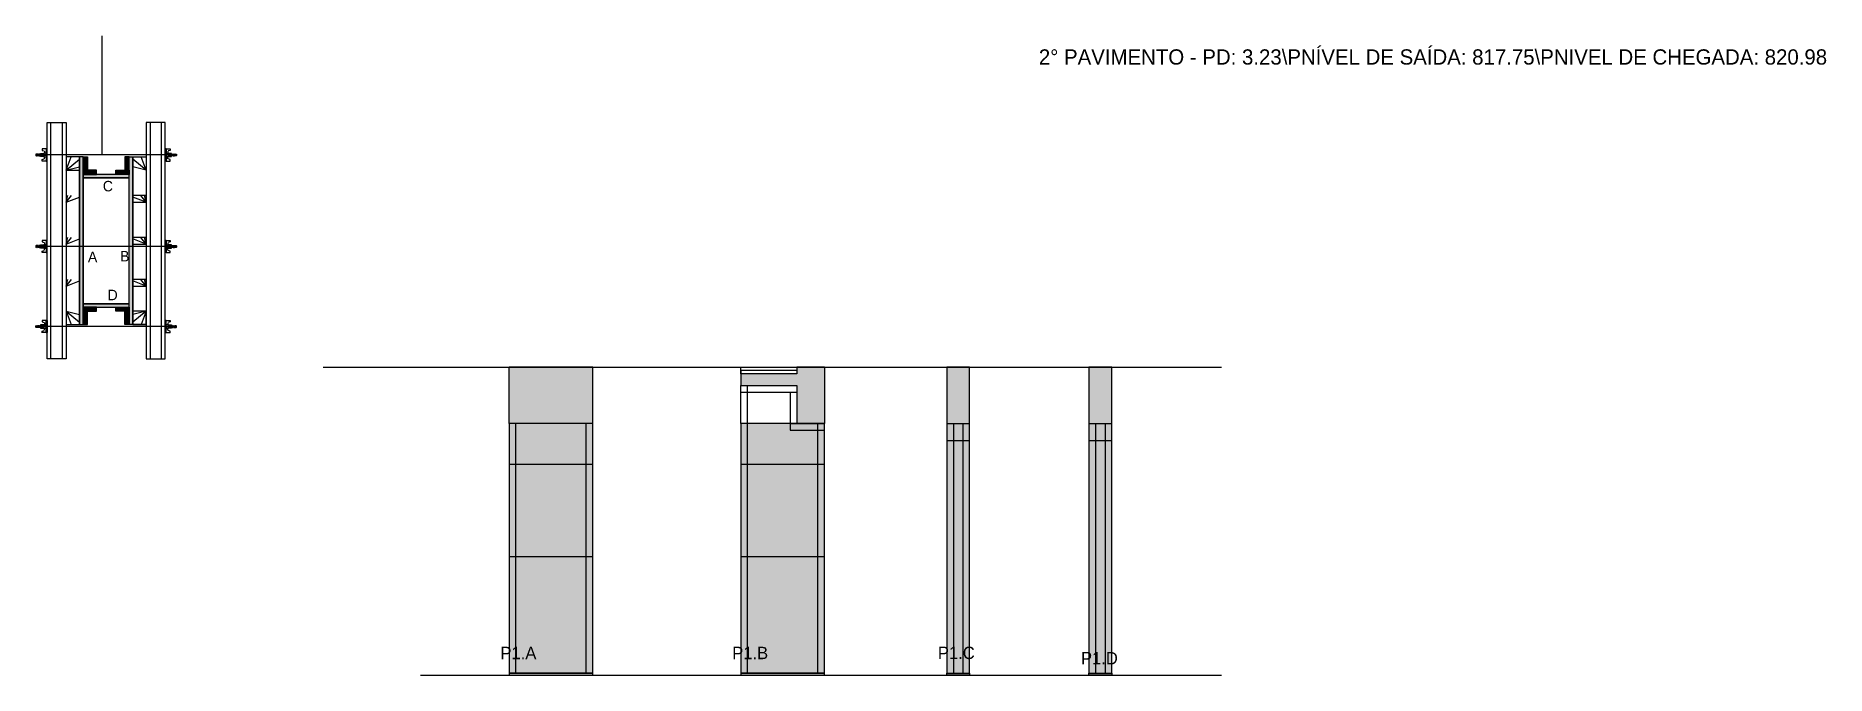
# Model space of a CAD drawing. Header units: metres. Extents: x 3572 to 5449, y 11981 to 12652.
import ezdxf

# ---------------------------------------------------------------- set-up
doc = ezdxf.new("R2010")
doc.units = ezdxf.units.M
for name, color, linetype in [('CHAPA', 7, 'Continuous'), ('COTA', 7, 'Continuous'), ('Hachura', 7, 'Continuous'), ('Madeira', 7, 'Continuous'), ('NOMENCLATURA', 7, 'Continuous'), ('Nível', 7, 'Continuous'), ('Painéis', 7, 'Continuous'), ('Perfil Metálico', 7, 'Continuous'), ('SARR_2.2x7', 7, 'Continuous'), ('SARRAFO', 7, 'Continuous'), ('Texto Seção', 7, 'Continuous'), ('TEXTO_GERAL', 7, 'Continuous')]:
    doc.layers.add(name, color=color, linetype=linetype)

msp = doc.modelspace()

# ---------------------------------------------------------------- hatches: boundary and pattern name
at = {"layer": 'COTA'}
h = msp.add_hatch(color=7, dxfattribs=at)
h.dxf.hatch_style = 1
h.paths.add_polyline_path([(4068, 12244.9), (4156, 12244.9), (4156, 12244.9), (4156, 12303.9), (4156, 12303.9), (4068, 12303.9), (4068, 12303.9), (4068, 12244.9)])
h = msp.add_hatch(color=7, dxfattribs=at)
h.dxf.hatch_style = 1
h.paths.add_polyline_path([(4370, 12296.9), (4311, 12296.9), (4311, 12296.9), (4311, 12284.9), (4311, 12284.9), (4370, 12284.9), (4370, 12284.9), (4370, 12244.9), (4370, 12244.9), (4399, 12244.9), (4399, 12244.9), (4399, 12303.9), (4399, 12303.9), (4370, 12303.9), (4370, 12303.9), (4370, 12296.9)])
h = msp.add_hatch(color=7, dxfattribs=at)
h.dxf.hatch_style = 1
h.paths.add_polyline_path([(4527.1, 12244.9), (4551.1, 12244.9), (4551.1, 12244.9), (4551.1, 12303.9), (4551.1, 12303.9), (4527.1, 12303.9), (4527.1, 12303.9), (4527.1, 12244.9)])
h = msp.add_hatch(color=7, dxfattribs=at)
h.dxf.hatch_style = 1
h.paths.add_polyline_path([(4676.1, 12244.9), (4700.1, 12244.9), (4700.1, 12244.9), (4700.1, 12303.9), (4700.1, 12303.9), (4676.1, 12303.9), (4676.1, 12303.9), (4676.1, 12244.9)])
at = {"layer": 'Hachura'}
h = msp.add_hatch(color=7, dxfattribs=at)
h.dxf.hatch_style = 1
h.paths.add_polyline_path([(3621.5, 12524.6), (3617.5, 12524.6), (3617.5, 12524.6), (3617.5, 12348.6), (3617.5, 12348.6), (3621.5, 12348.6), (3621.5, 12348.6), (3621.5, 12524.6)])
h = msp.add_hatch(color=7, dxfattribs=at)
h.dxf.hatch_style = 1
h.paths.add_polyline_path([(3621.5, 12510.6), (3625.9, 12510.6), (3625.9, 12510.6), (3625.9, 12524.6), (3625.9, 12524.6), (3621.5, 12524.6), (3621.5, 12524.6), (3621.5, 12510.6)])
h = msp.add_hatch(color=7, dxfattribs=at)
h.dxf.hatch_style = 1
h.paths.add_polyline_path([(3669.5, 12510.6), (3665.1, 12510.6), (3665.1, 12510.6), (3665.1, 12524.6), (3665.1, 12524.6), (3669.5, 12524.6), (3669.5, 12524.6), (3669.5, 12510.6)])
h = msp.add_hatch(color=7, dxfattribs=at)
h.dxf.hatch_style = 1
h.paths.add_polyline_path([(3669.5, 12524.6), (3673.5, 12524.6), (3673.5, 12524.6), (3673.5, 12348.6), (3673.5, 12348.6), (3669.5, 12348.6), (3669.5, 12348.6), (3669.5, 12524.6)])
h = msp.add_hatch(color=7, dxfattribs=at)
h.dxf.hatch_style = 1
h.paths.add_polyline_path([(3621.5, 12506.2), (3621.5, 12510.6), (3621.5, 12510.6), (3635.5, 12510.6), (3635.5, 12510.6), (3635.5, 12506.2), (3635.5, 12506.2), (3621.5, 12506.2)])
h = msp.add_hatch(color=7, dxfattribs=at)
h.dxf.hatch_style = 1
h.paths.add_polyline_path([(3669.5, 12502.6), (3669.5, 12506.2), (3669.5, 12506.2), (3621.5, 12506.2), (3621.5, 12506.2), (3621.5, 12502.6), (3621.5, 12502.6), (3669.5, 12502.6)])
h = msp.add_hatch(color=7, dxfattribs=at)
h.dxf.hatch_style = 1
h.paths.add_polyline_path([(3669.5, 12502.6), (3669.5, 12506.2), (3669.5, 12506.2), (3621.5, 12506.2), (3621.5, 12506.2), (3621.5, 12502.6), (3621.5, 12502.6), (3669.5, 12502.6)])
h = msp.add_hatch(color=7, dxfattribs=at)
h.dxf.hatch_style = 1
h.paths.add_polyline_path([(3669.5, 12506.2), (3669.5, 12510.6), (3669.5, 12510.6), (3655.5, 12510.6), (3655.5, 12510.6), (3655.5, 12506.2), (3655.5, 12506.2), (3669.5, 12506.2)])
h = msp.add_hatch(color=7, dxfattribs=at)
h.dxf.hatch_style = 1
h.paths.add_polyline_path([(3669.5, 12367), (3669.5, 12370.6), (3669.5, 12370.6), (3621.5, 12370.6), (3621.5, 12370.6), (3621.5, 12367), (3621.5, 12367), (3669.5, 12367)])
h = msp.add_hatch(color=7, dxfattribs=at)
h.dxf.hatch_style = 1
h.paths.add_polyline_path([(3669.5, 12367), (3669.5, 12370.6), (3669.5, 12370.6), (3621.5, 12370.6), (3621.5, 12370.6), (3621.5, 12367), (3621.5, 12367), (3669.5, 12367)])
h = msp.add_hatch(color=7, dxfattribs=at)
h.dxf.hatch_style = 1
h.paths.add_polyline_path([(3621.5, 12362.6), (3621.5, 12367), (3621.5, 12367), (3635.5, 12367), (3635.5, 12367), (3635.5, 12362.6), (3635.5, 12362.6), (3621.5, 12362.6)])
h = msp.add_hatch(color=7, dxfattribs=at)
h.dxf.hatch_style = 1
h.paths.add_polyline_path([(3621.5, 12362.6), (3625.9, 12362.6), (3625.9, 12362.6), (3625.9, 12348.6), (3625.9, 12348.6), (3621.5, 12348.6), (3621.5, 12348.6), (3621.5, 12362.6)])
h = msp.add_hatch(color=7, dxfattribs=at)
h.dxf.hatch_style = 1
h.paths.add_polyline_path([(3669.5, 12362.6), (3669.5, 12367), (3669.5, 12367), (3655.5, 12367), (3655.5, 12367), (3655.5, 12362.6), (3655.5, 12362.6), (3669.5, 12362.6)])
h = msp.add_hatch(color=7, dxfattribs=at)
h.dxf.hatch_style = 1
h.paths.add_polyline_path([(3669.5, 12362.6), (3665.1, 12362.6), (3665.1, 12362.6), (3665.1, 12348.6), (3665.1, 12348.6), (3669.5, 12348.6), (3669.5, 12348.6), (3669.5, 12362.6)])
h = msp.add_hatch(color=7, dxfattribs=at)
h.dxf.hatch_style = 1
h.paths.add_polyline_path([(4156, 11980.9), (4156, 12244.9), (4156, 12244.9), (4068, 12244.9), (4068, 12244.9), (4068, 11980.9), (4068, 11980.9), (4156, 11980.9)])
h = msp.add_hatch(color=7, dxfattribs=at)
h.dxf.hatch_style = 1
h.paths.add_polyline_path([(4399, 11980.9), (4399, 12244.9), (4399, 12244.9), (4311, 12244.9), (4311, 12244.9), (4311, 11980.9), (4311, 11980.9), (4399, 11980.9)])
h = msp.add_hatch(color=7, dxfattribs=at)
h.dxf.hatch_style = 1
h.paths.add_polyline_path([(4551.1, 11980.9), (4551.1, 12244.9), (4551.1, 12244.9), (4527.1, 12244.9), (4527.1, 12244.9), (4527.1, 11980.9), (4527.1, 11980.9), (4551.1, 11980.9)])
h = msp.add_hatch(color=7, dxfattribs=at)
h.dxf.hatch_style = 1
h.paths.add_polyline_path([(4700.1, 11980.9), (4700.1, 12244.9), (4700.1, 12244.9), (4676.1, 12244.9), (4676.1, 12244.9), (4676.1, 11980.9), (4676.1, 11980.9), (4700.1, 11980.9)])

# ---------------------------------------------------------------- linework, layer by layer
at = {"layer": 'CHAPA', "color": 7, "lineweight": 25}
for points in [[(3621.5, 12524.6), (3617.5, 12524.6), (3617.5, 12348.6), (3621.5, 12348.6)], [(3621.5, 12524.6), (3617.5, 12524.6), (3617.5, 12348.6), (3621.5, 12348.6)], [(3669.5, 12524.6), (3673.5, 12524.6), (3673.5, 12348.6), (3669.5, 12348.6)], [(3669.5, 12524.6), (3673.5, 12524.6), (3673.5, 12348.6), (3669.5, 12348.6)], [(3669.5, 12502.6), (3669.5, 12506.2), (3621.5, 12506.2), (3621.5, 12502.6)], [(3669.5, 12502.6), (3669.5, 12506.2), (3621.5, 12506.2), (3621.5, 12502.6)], [(3669.5, 12367), (3669.5, 12370.6), (3621.5, 12370.6), (3621.5, 12367)], [(3669.5, 12367), (3669.5, 12370.6), (3621.5, 12370.6), (3621.5, 12367)]]:
    msp.add_lwpolyline(points, close=True, dxfattribs=at)
at = {"layer": 'COTA', "color": 7, "lineweight": 25}
for p, q in [((4156, 12303.9), (4068, 12303.9)), ((4068, 12244.9), (4068, 12303.9)), ((4156, 12244.9), (4156, 12303.9)), ((4311, 12299.8), (4311, 12284.9)), ((4399, 12303.9), (4370, 12303.9)), ((4399, 12303.9), (4399, 12244.9))]:
    msp.add_line(p, q, dxfattribs=at)
for points in [[(4551.1, 12244.9), (4551.1, 12303.9), (4527.1, 12303.9), (4527.1, 12244.9)], [(4700.1, 12244.9), (4700.1, 12303.9), (4676.1, 12303.9), (4676.1, 12244.9)]]:
    msp.add_lwpolyline(points, dxfattribs=at)
at = {"layer": 'Defpoints', "color": 7, "lineweight": 25}
msp.add_line((3641.4, 12526.6), (3641.4, 12651.6), dxfattribs=at)
at = {"layer": 'Hachura', "color": 7, "lineweight": 25}
for p, q in [((3572, 12527.6), (3571.7, 12527.3)), ((3571.7, 12527.3), (3571.7, 12526)), ((3572, 12525.7), (3571.7, 12526)), ((3572.4, 12527.6), (3572, 12527.6)), ((3572, 12527.6), (3572, 12527.6)), ((3572, 12525.7), (3572, 12527.6)), ((3572.7, 12525.7), (3572, 12527)), ((3572.6, 12525.6), (3572, 12526.7)), ((3572, 12526.2), (3572.4, 12525.5)), ((3572, 12526), (3572.2, 12525.7)), ((3572.2, 12525.7), (3572, 12525.7)), ((3572.4, 12527.6), (3573.3, 12525.7)), ((3572.4, 12527.6), (3573.3, 12525.7)), ((3572.5, 12527.7), (3573.5, 12525.5)), ((3573.8, 12525.6), (3572.7, 12527.7)), ((3572.7, 12525.7), (3573.3, 12525.7)), ((3573.5, 12527.6), (3572.9, 12527.6)), ((3573.8, 12525.7), (3572.9, 12527.6)), ((3573.5, 12527.6), (3574.5, 12525.7)), ((3573.6, 12527.7), (3574.7, 12525.5)), ((3574.5, 12525.7), (3573.8, 12525.7)), ((3574.9, 12525.6), (3573.9, 12527.7)), ((3574.7, 12527.6), (3574, 12527.6)), ((3575, 12525.7), (3574, 12527.6)), ((3574.2, 12527.6), (3574, 12527.6)), ((3574.7, 12527.6), (3575.6, 12525.7)), ((3574.8, 12527.7), (3575.9, 12525.5)), ((3576.1, 12525.6), (3575, 12527.7)), ((3575.2, 12525.7), (3575, 12525.7)), ((3575.8, 12527.6), (3575.2, 12527.6)), ((3576.2, 12525.7), (3575.2, 12527.6)), ((3575.2, 12525.7), (3575.6, 12525.7)), ((3575.8, 12527.6), (3576.8, 12525.7)), ((3576.8, 12526.5), (3576.2, 12527.7)), ((3576.2, 12525.7), (3576.8, 12525.7)), ((3576.8, 12526.7), (3576.4, 12527.6)), ((3576.8, 12527.6), (3576.4, 12527.6)), ((3718.3, 12526.6), (3576.5, 12526.6)), ((3576.8, 12524.9), (3576.8, 12528.3)), ((3576.8, 12528.3), (3580, 12528.3)), ((3576.8, 12527.2), (3580, 12527.2)), ((3576.8, 12525.7), (3580, 12525.7)), ((3580, 12524.9), (3576.8, 12524.9)), ((3576.9, 12524.9), (3576.9, 12528.3)), ((3583.5, 12533), (3578.4, 12533)), ((3578.4, 12533), (3578.4, 12531.4)), ((3578.4, 12531.4), (3580.6, 12530.8)), ((3580, 12528.5), (3580, 12524.7)), ((3582.6, 12528.5), (3580, 12528.5)), ((3580, 12524.7), (3580, 12524.9)), ((3580, 12524.7), (3580, 12524.9)), ((3580, 12524.7), (3582.6, 12524.7)), ((3582.6, 12526.9), (3580.6, 12526.9)), ((3580.6, 12526.4), (3582.6, 12526.4)), ((3580.8, 12530.5), (3580.8, 12528.5)), ((3580.8, 12522.7), (3580.8, 12524.7)), ((3582.6, 12533), (3582.6, 12520.2)), ((3582.6, 12533), (3582.6, 12527.9)), ((3582.6, 12532.9), (3583.5, 12532.9)), ((3582.6, 12532.7), (3583.5, 12532.7)), ((3582.6, 12532.4), (3583.5, 12532.4)), ((3582.6, 12531.9), (3583.5, 12531.9)), ((3582.6, 12531.1), (3583.5, 12531.1)), ((3582.6, 12529.6), (3583.5, 12529.6)), ((3582.6, 12526.6), (3582.6, 12528.5)), ((3582.6, 12527.9), (3582.6, 12527.2)), ((3582.6, 12526.6), (3583.5, 12526.6)), ((3582.9, 12527.6), (3582.7, 12527.6)), ((3582.7, 12525.6), (3583.2, 12525.6)), ((3583.4, 12527.6), (3582.9, 12527.6)), ((3583.5, 12520.2), (3583.5, 12533)), ((3583.5, 12521.1), (3583.5, 12528.9)), ((3707.5, 12520.2), (3707.5, 12533)), ((3707.5, 12533), (3712.7, 12533)), ((3708.4, 12532.9), (3707.5, 12532.9)), ((3708.4, 12532.7), (3707.5, 12532.7)), ((3708.4, 12532.4), (3707.5, 12532.4)), ((3708.4, 12531.9), (3707.5, 12531.9)), ((3708.4, 12531.1), (3707.5, 12531.1)), ((3708.4, 12529.6), (3707.5, 12529.6)), ((3707.5, 12521.1), (3707.5, 12528.9)), ((3708.4, 12526.6), (3707.5, 12526.6)), ((3707.7, 12527.6), (3708.1, 12527.6)), ((3708.3, 12525.6), (3707.9, 12525.6)), ((3708.1, 12527.6), (3708.3, 12527.6)), ((3708.4, 12533), (3708.4, 12520.2)), ((3708.4, 12533), (3708.4, 12527.9)), ((3708.4, 12526.6), (3708.4, 12528.5)), ((3708.4, 12528.5), (3711, 12528.5)), ((3708.4, 12527.9), (3708.4, 12527.2)), ((3708.4, 12526.9), (3710.4, 12526.9)), ((3710.4, 12526.4), (3708.4, 12526.4)), ((3711, 12524.7), (3708.4, 12524.7)), ((3710.2, 12530.5), (3710.2, 12528.5)), ((3710.2, 12522.7), (3710.2, 12524.7)), ((3712.7, 12531.4), (3710.5, 12530.8)), ((3711, 12528.5), (3711, 12524.7)), ((3714.2, 12528.3), (3711, 12528.3)), ((3714.2, 12527.2), (3711, 12527.2)), ((3714.2, 12525.7), (3711, 12525.7)), ((3711, 12524.9), (3714.2, 12524.9)), ((3711, 12524.7), (3711, 12524.9)), ((3711, 12524.7), (3711, 12524.9)), ((3712.7, 12533), (3712.7, 12531.4)), ((3714.2, 12524.9), (3714.2, 12528.3)), ((3714.2, 12524.9), (3714.2, 12528.3)), ((3714.2, 12526.5), (3714.9, 12527.7)), ((3715.2, 12527.6), (3714.2, 12525.7)), ((3714.2, 12526.7), (3714.7, 12527.6)), ((3714.2, 12527.6), (3714.7, 12527.6)), ((3714.9, 12525.7), (3714.2, 12525.7)), ((3714.9, 12525.6), (3716, 12527.7)), ((3714.9, 12525.7), (3715.8, 12527.6)), ((3716.3, 12527.7), (3715.2, 12525.5)), ((3715.2, 12527.6), (3715.8, 12527.6)), ((3716.4, 12527.6), (3715.4, 12525.7)), ((3715.8, 12525.7), (3715.4, 12525.7)), ((3715.8, 12525.7), (3716, 12525.7)), ((3716, 12525.7), (3717, 12527.6)), ((3716.1, 12525.6), (3717.2, 12527.7)), ((3717.4, 12527.7), (3716.3, 12525.5)), ((3716.4, 12527.6), (3717, 12527.6)), ((3717.5, 12527.6), (3716.5, 12525.7)), ((3716.5, 12525.7), (3717.2, 12525.7)), ((3716.8, 12527.6), (3717, 12527.6)), ((3717.2, 12525.7), (3718.2, 12527.6)), ((3717.3, 12525.6), (3718.3, 12527.7)), ((3718.6, 12527.7), (3717.5, 12525.5)), ((3717.5, 12527.6), (3718.2, 12527.6)), ((3718.7, 12527.6), (3717.7, 12525.7)), ((3718.7, 12527.6), (3717.7, 12525.7)), ((3718.4, 12525.7), (3717.7, 12525.7)), ((3718.4, 12525.7), (3719, 12527)), ((3718.4, 12525.6), (3719, 12526.7)), ((3718.7, 12527.6), (3719, 12527.6)), ((3719, 12526.2), (3718.7, 12525.5)), ((3719, 12526), (3718.9, 12525.7)), ((3718.9, 12525.7), (3719, 12525.7)), ((3719, 12527.6), (3719, 12527.6)), ((3719, 12527.6), (3719.3, 12527.3)), ((3719, 12525.7), (3719, 12527.6)), ((3719, 12525.7), (3719.3, 12526)), ((3719.3, 12527.3), (3719.3, 12526)), ((3578.4, 12521.8), (3580.6, 12522.4)), ((3578.4, 12520.2), (3578.4, 12521.8)), ((3582.6, 12520.2), (3578.4, 12520.2)), ((3582.6, 12523.6), (3583.5, 12523.6)), ((3582.6, 12522.1), (3583.5, 12522.1)), ((3582.6, 12521.3), (3583.5, 12521.3)), ((3582.6, 12520.8), (3583.5, 12520.8)), ((3582.6, 12520.5), (3583.5, 12520.5)), ((3582.6, 12520.3), (3583.5, 12520.3)), ((3582.6, 12520.2), (3583.5, 12520.2)), ((3708.4, 12523.6), (3707.5, 12523.6)), ((3708.4, 12522.1), (3707.5, 12522.1)), ((3708.4, 12521.3), (3707.5, 12521.3)), ((3708.4, 12520.8), (3707.5, 12520.8)), ((3708.4, 12520.5), (3707.5, 12520.5)), ((3708.4, 12520.3), (3707.5, 12520.3)), ((3708.4, 12520.2), (3707.5, 12520.2)), ((3708.4, 12520.2), (3712.7, 12520.2)), ((3712.7, 12521.8), (3710.5, 12522.4)), ((3712.7, 12520.2), (3712.7, 12521.8)), ((3572, 12431.6), (3571.7, 12431.3)), ((3571.7, 12431.3), (3571.7, 12430)), ((3572.4, 12431.6), (3572, 12431.6)), ((3572, 12431.6), (3572, 12431.6)), ((3572, 12429.7), (3572, 12431.6)), ((3572.7, 12429.7), (3572, 12431)), ((3572.6, 12429.6), (3572, 12430.7)), ((3572.4, 12431.6), (3573.3, 12429.7)), ((3572.4, 12431.6), (3573.3, 12429.7)), ((3572.5, 12431.7), (3573.5, 12429.5)), ((3573.8, 12429.6), (3572.7, 12431.7)), ((3573.5, 12431.6), (3572.9, 12431.6)), ((3573.8, 12429.7), (3572.9, 12431.6)), ((3573.5, 12431.6), (3574.5, 12429.7)), ((3573.6, 12431.7), (3574.7, 12429.5)), ((3574.9, 12429.6), (3573.9, 12431.7)), ((3574.7, 12431.6), (3574, 12431.6)), ((3575, 12429.7), (3574, 12431.6)), ((3574.2, 12431.6), (3574, 12431.6)), ((3574.7, 12431.6), (3575.6, 12429.7)), ((3574.8, 12431.7), (3575.9, 12429.5)), ((3576.1, 12429.6), (3575, 12431.7)), ((3575.8, 12431.6), (3575.2, 12431.6)), ((3576.2, 12429.7), (3575.2, 12431.6)), ((3575.8, 12431.6), (3576.8, 12429.7)), ((3576.8, 12430.5), (3576.2, 12431.7)), ((3576.8, 12430.7), (3576.4, 12431.6)), ((3576.8, 12431.6), (3576.4, 12431.6)), ((3718.3, 12430.6), (3576.5, 12430.6)), ((3576.8, 12428.9), (3576.8, 12432.3)), ((3576.8, 12432.3), (3580, 12432.3)), ((3576.8, 12431.2), (3580, 12431.2)), ((3576.9, 12428.9), (3576.9, 12432.3)), ((3583.5, 12437), (3578.4, 12437)), ((3578.4, 12437), (3578.4, 12435.4)), ((3578.4, 12435.4), (3580.6, 12434.8)), ((3580, 12432.5), (3580, 12428.7)), ((3582.6, 12432.5), (3580, 12432.5)), ((3582.6, 12430.9), (3580.6, 12430.9)), ((3580.8, 12434.5), (3580.8, 12432.5)), ((3582.6, 12437), (3582.6, 12424.2)), ((3582.6, 12437), (3582.6, 12431.9)), ((3582.6, 12436.9), (3583.5, 12436.9)), ((3582.6, 12436.7), (3583.5, 12436.7)), ((3582.6, 12436.4), (3583.5, 12436.4)), ((3582.6, 12435.9), (3583.5, 12435.9)), ((3582.6, 12435.1), (3583.5, 12435.1)), ((3582.6, 12433.6), (3583.5, 12433.6)), ((3582.6, 12430.6), (3582.6, 12432.5)), ((3582.6, 12431.9), (3582.6, 12431.2)), ((3582.6, 12430.6), (3583.5, 12430.6)), ((3582.9, 12431.6), (3582.7, 12431.6)), ((3583.4, 12431.6), (3582.9, 12431.6)), ((3583.5, 12424.2), (3583.5, 12437)), ((3583.5, 12425.1), (3583.5, 12432.9)), ((3707.5, 12424.2), (3707.5, 12437)), ((3707.5, 12437), (3712.7, 12437)), ((3708.4, 12436.9), (3707.5, 12436.9)), ((3708.4, 12436.7), (3707.5, 12436.7)), ((3708.4, 12436.4), (3707.5, 12436.4)), ((3708.4, 12435.9), (3707.5, 12435.9)), ((3708.4, 12435.1), (3707.5, 12435.1)), ((3708.4, 12433.6), (3707.5, 12433.6)), ((3707.5, 12425.1), (3707.5, 12432.9)), ((3708.4, 12430.6), (3707.5, 12430.6)), ((3707.7, 12431.6), (3708.1, 12431.6)), ((3708.1, 12431.6), (3708.3, 12431.6)), ((3708.4, 12437), (3708.4, 12424.2)), ((3708.4, 12437), (3708.4, 12431.9)), ((3708.4, 12430.6), (3708.4, 12432.5)), ((3708.4, 12432.5), (3711, 12432.5)), ((3708.4, 12431.9), (3708.4, 12431.2)), ((3708.4, 12430.9), (3710.4, 12430.9)), ((3710.2, 12434.5), (3710.2, 12432.5)), ((3712.7, 12435.4), (3710.5, 12434.8)), ((3711, 12432.5), (3711, 12428.7)), ((3714.2, 12432.3), (3711, 12432.3)), ((3714.2, 12431.2), (3711, 12431.2)), ((3712.7, 12437), (3712.7, 12435.4)), ((3714.2, 12428.9), (3714.2, 12432.3)), ((3714.2, 12428.9), (3714.2, 12432.3)), ((3714.2, 12430.5), (3714.9, 12431.7)), ((3715.2, 12431.6), (3714.2, 12429.7)), ((3714.2, 12430.7), (3714.7, 12431.6)), ((3714.2, 12431.6), (3714.7, 12431.6)), ((3714.9, 12429.6), (3716, 12431.7)), ((3714.9, 12429.7), (3715.8, 12431.6)), ((3716.3, 12431.7), (3715.2, 12429.5)), ((3715.2, 12431.6), (3715.8, 12431.6)), ((3716.4, 12431.6), (3715.4, 12429.7)), ((3716, 12429.7), (3717, 12431.6)), ((3716.1, 12429.6), (3717.2, 12431.7)), ((3717.4, 12431.7), (3716.3, 12429.5)), ((3716.4, 12431.6), (3717, 12431.6)), ((3717.5, 12431.6), (3716.5, 12429.7)), ((3716.8, 12431.6), (3717, 12431.6)), ((3717.2, 12429.7), (3718.2, 12431.6)), ((3717.3, 12429.6), (3718.3, 12431.7)), ((3718.6, 12431.7), (3717.5, 12429.5)), ((3717.5, 12431.6), (3718.2, 12431.6)), ((3718.7, 12431.6), (3717.7, 12429.7)), ((3718.7, 12431.6), (3717.7, 12429.7)), ((3718.4, 12429.7), (3719, 12431)), ((3718.4, 12429.6), (3719, 12430.7)), ((3718.7, 12431.6), (3719, 12431.6)), ((3719, 12431.6), (3719, 12431.6)), ((3719, 12431.6), (3719.3, 12431.3)), ((3719, 12429.7), (3719, 12431.6)), ((3719.3, 12431.3), (3719.3, 12430)), ((3572, 12429.7), (3571.7, 12430)), ((3572, 12430.2), (3572.4, 12429.5)), ((3572, 12430), (3572.2, 12429.7)), ((3572.2, 12429.7), (3572, 12429.7)), ((3572.7, 12429.7), (3573.3, 12429.7)), ((3574.5, 12429.7), (3573.8, 12429.7)), ((3575.2, 12429.7), (3575, 12429.7)), ((3575.2, 12429.7), (3575.6, 12429.7)), ((3576.2, 12429.7), (3576.8, 12429.7)), ((3576.8, 12429.7), (3580, 12429.7)), ((3580, 12428.9), (3576.8, 12428.9)), ((3578.4, 12425.8), (3580.6, 12426.4)), ((3578.4, 12424.2), (3578.4, 12425.8)), ((3582.6, 12424.2), (3578.4, 12424.2)), ((3580, 12428.7), (3580, 12428.9)), ((3580, 12428.7), (3580, 12428.9)), ((3580, 12428.7), (3582.6, 12428.7)), ((3580.6, 12430.4), (3582.6, 12430.4)), ((3580.8, 12426.7), (3580.8, 12428.7)), ((3582.6, 12427.6), (3583.5, 12427.6)), ((3582.6, 12426.1), (3583.5, 12426.1)), ((3582.6, 12425.3), (3583.5, 12425.3)), ((3582.6, 12424.8), (3583.5, 12424.8)), ((3582.6, 12424.5), (3583.5, 12424.5)), ((3582.6, 12424.3), (3583.5, 12424.3)), ((3582.6, 12424.2), (3583.5, 12424.2)), ((3582.7, 12429.6), (3583.2, 12429.6)), ((3708.4, 12427.6), (3707.5, 12427.6)), ((3708.4, 12426.1), (3707.5, 12426.1)), ((3708.4, 12425.3), (3707.5, 12425.3)), ((3708.4, 12424.8), (3707.5, 12424.8)), ((3708.4, 12424.5), (3707.5, 12424.5)), ((3708.4, 12424.3), (3707.5, 12424.3)), ((3708.4, 12424.2), (3707.5, 12424.2)), ((3708.3, 12429.6), (3707.9, 12429.6)), ((3710.4, 12430.4), (3708.4, 12430.4)), ((3711, 12428.7), (3708.4, 12428.7)), ((3708.4, 12424.2), (3712.7, 12424.2)), ((3710.2, 12426.7), (3710.2, 12428.7)), ((3712.7, 12425.8), (3710.5, 12426.4)), ((3714.2, 12429.7), (3711, 12429.7)), ((3711, 12428.9), (3714.2, 12428.9)), ((3711, 12428.7), (3711, 12428.9)), ((3711, 12428.7), (3711, 12428.9)), ((3712.7, 12424.2), (3712.7, 12425.8)), ((3714.9, 12429.7), (3714.2, 12429.7)), ((3715.8, 12429.7), (3715.4, 12429.7)), ((3715.8, 12429.7), (3716, 12429.7)), ((3716.5, 12429.7), (3717.2, 12429.7)), ((3718.4, 12429.7), (3717.7, 12429.7)), ((3719, 12430.2), (3718.7, 12429.5)), ((3719, 12430), (3718.9, 12429.7)), ((3718.9, 12429.7), (3719, 12429.7)), ((3719, 12429.7), (3719.3, 12430)), ((3572, 12347.5), (3571.7, 12347.2)), ((3571.7, 12345.9), (3571.7, 12347.2)), ((3572, 12345.6), (3571.7, 12345.9)), ((3572, 12347), (3572.4, 12347.7)), ((3572.6, 12347.6), (3572, 12346.5)), ((3572, 12347.2), (3572.2, 12347.5)), ((3572.2, 12347.5), (3572, 12347.5)), ((3572.7, 12347.5), (3572, 12346.2)), ((3572, 12347.5), (3572, 12345.6)), ((3572.4, 12345.6), (3572, 12345.6)), ((3572, 12345.6), (3572, 12345.6)), ((3572.4, 12345.6), (3573.3, 12347.5)), ((3572.4, 12345.6), (3573.3, 12347.5)), ((3572.5, 12345.5), (3573.5, 12347.7)), ((3573.8, 12347.6), (3572.7, 12345.5)), ((3572.7, 12347.5), (3573.3, 12347.5)), ((3573.8, 12347.5), (3572.9, 12345.6)), ((3573.5, 12345.6), (3572.9, 12345.6)), ((3573.5, 12345.6), (3574.5, 12347.5)), ((3573.6, 12345.5), (3574.7, 12347.7)), ((3574.5, 12347.5), (3573.8, 12347.5)), ((3574.9, 12347.6), (3573.9, 12345.5)), ((3575, 12347.5), (3574, 12345.6)), ((3574.7, 12345.6), (3574, 12345.6)), ((3574.2, 12345.6), (3574, 12345.6)), ((3574.7, 12345.6), (3575.6, 12347.5)), ((3574.8, 12345.5), (3575.9, 12347.7)), ((3576.1, 12347.6), (3575, 12345.5)), ((3575.2, 12347.5), (3575, 12347.5)), ((3575.2, 12347.5), (3575.6, 12347.5)), ((3576.2, 12347.5), (3575.2, 12345.6)), ((3575.8, 12345.6), (3575.2, 12345.6)), ((3575.8, 12345.6), (3576.8, 12347.5)), ((3576.2, 12347.5), (3576.8, 12347.5)), ((3576.8, 12346.7), (3576.2, 12345.5)), ((3576.8, 12346.5), (3576.4, 12345.6)), ((3576.8, 12345.6), (3576.4, 12345.6)), ((3718.3, 12346.6), (3576.5, 12346.6)), ((3576.8, 12348.3), (3576.8, 12344.9)), ((3580, 12348.3), (3576.8, 12348.3)), ((3576.8, 12347.5), (3580, 12347.5)), ((3576.8, 12346), (3580, 12346)), ((3576.8, 12344.9), (3580, 12344.9)), ((3576.9, 12348.3), (3576.9, 12344.9)), ((3582.6, 12353), (3578.4, 12353)), ((3578.4, 12353), (3578.4, 12351.4)), ((3578.4, 12351.4), (3580.6, 12350.8)), ((3578.4, 12341.8), (3580.6, 12342.4)), ((3578.4, 12340.1), (3578.4, 12341.8)), ((3583.5, 12340.2), (3578.4, 12340.2)), ((3580, 12344.7), (3580, 12348.5)), ((3580, 12348.5), (3582.6, 12348.5)), ((3580, 12348.5), (3580, 12348.3)), ((3580, 12348.5), (3580, 12348.3)), ((3582.6, 12344.7), (3580, 12344.7)), ((3580.6, 12346.8), (3582.6, 12346.8)), ((3582.6, 12346.3), (3580.6, 12346.3)), ((3580.8, 12350.5), (3580.8, 12348.5)), ((3580.8, 12342.7), (3580.8, 12344.7)), ((3582.6, 12340.1), (3582.6, 12353)), ((3582.6, 12353), (3583.5, 12353)), ((3582.6, 12352.9), (3583.5, 12352.9)), ((3582.6, 12352.7), (3583.5, 12352.7)), ((3582.6, 12352.4), (3583.5, 12352.4)), ((3582.6, 12351.9), (3583.5, 12351.9)), ((3582.6, 12351.1), (3583.5, 12351.1)), ((3582.6, 12349.6), (3583.5, 12349.6)), ((3582.6, 12346.6), (3582.6, 12344.7)), ((3582.6, 12346.6), (3583.5, 12346.6)), ((3582.6, 12345.3), (3582.6, 12346)), ((3582.6, 12340.1), (3582.6, 12345.3)), ((3582.6, 12343.6), (3583.5, 12343.6)), ((3582.6, 12342.1), (3583.5, 12342.1)), ((3582.6, 12341.3), (3583.5, 12341.3)), ((3582.6, 12340.8), (3583.5, 12340.8)), ((3582.6, 12340.5), (3583.5, 12340.5)), ((3582.6, 12340.3), (3583.5, 12340.3)), ((3582.7, 12347.6), (3583.2, 12347.6)), ((3582.9, 12345.6), (3582.7, 12345.6)), ((3583.4, 12345.6), (3582.9, 12345.6)), ((3583.5, 12353), (3583.5, 12340.2)), ((3583.5, 12352.1), (3583.5, 12344.3)), ((3707.5, 12353), (3707.5, 12340.2)), ((3708.4, 12353), (3707.5, 12353)), ((3708.4, 12352.9), (3707.5, 12352.9)), ((3708.4, 12352.7), (3707.5, 12352.7)), ((3708.4, 12352.4), (3707.5, 12352.4)), ((3707.5, 12352.1), (3707.5, 12344.3)), ((3708.4, 12351.9), (3707.5, 12351.9)), ((3708.4, 12351.1), (3707.5, 12351.1)), ((3708.4, 12349.6), (3707.5, 12349.6)), ((3708.4, 12346.6), (3707.5, 12346.6)), ((3708.4, 12343.6), (3707.5, 12343.6)), ((3708.4, 12342.1), (3707.5, 12342.1)), ((3708.4, 12341.3), (3707.5, 12341.3)), ((3708.4, 12340.8), (3707.5, 12340.8)), ((3708.4, 12340.5), (3707.5, 12340.5)), ((3708.4, 12340.3), (3707.5, 12340.3)), ((3707.5, 12340.2), (3712.7, 12340.2)), ((3707.7, 12345.6), (3708.1, 12345.6)), ((3708.3, 12347.6), (3707.9, 12347.6)), ((3708.1, 12345.6), (3708.3, 12345.6)), ((3708.4, 12340.1), (3708.4, 12353)), ((3708.4, 12353), (3712.7, 12353)), ((3711, 12348.5), (3708.4, 12348.5)), ((3710.4, 12346.8), (3708.4, 12346.8)), ((3708.4, 12346.6), (3708.4, 12344.7)), ((3708.4, 12346.3), (3710.4, 12346.3)), ((3708.4, 12345.3), (3708.4, 12346)), ((3708.4, 12340.1), (3708.4, 12345.3)), ((3708.4, 12344.7), (3711, 12344.7)), ((3710.2, 12350.5), (3710.2, 12348.5)), ((3710.2, 12342.7), (3710.2, 12344.7)), ((3712.7, 12351.4), (3710.5, 12350.8)), ((3712.7, 12341.8), (3710.5, 12342.4)), ((3711, 12344.7), (3711, 12348.5)), ((3711, 12348.5), (3711, 12348.3)), ((3711, 12348.5), (3711, 12348.3)), ((3711, 12348.3), (3714.2, 12348.3)), ((3714.2, 12347.5), (3711, 12347.5)), ((3714.2, 12346), (3711, 12346)), ((3714.2, 12344.9), (3711, 12344.9)), ((3712.7, 12353), (3712.7, 12351.4)), ((3712.7, 12340.1), (3712.7, 12341.8)), ((3714.2, 12348.3), (3714.2, 12344.9)), ((3714.2, 12348.3), (3714.2, 12344.9)), ((3714.9, 12347.5), (3714.2, 12347.5)), ((3715.2, 12345.6), (3714.2, 12347.5)), ((3714.2, 12346.7), (3714.9, 12345.5)), ((3714.2, 12346.5), (3714.7, 12345.6)), ((3714.2, 12345.6), (3714.7, 12345.6)), ((3714.9, 12347.6), (3716, 12345.5)), ((3714.9, 12347.5), (3715.8, 12345.6)), ((3716.3, 12345.5), (3715.2, 12347.7)), ((3715.2, 12345.6), (3715.8, 12345.6)), ((3715.8, 12347.5), (3715.4, 12347.5)), ((3716.4, 12345.6), (3715.4, 12347.5)), ((3715.8, 12347.5), (3716, 12347.5)), ((3716, 12347.5), (3717, 12345.6)), ((3716.1, 12347.6), (3717.2, 12345.5)), ((3717.4, 12345.5), (3716.3, 12347.7)), ((3716.4, 12345.6), (3717, 12345.6)), ((3716.5, 12347.5), (3717.2, 12347.5)), ((3717.5, 12345.6), (3716.5, 12347.5)), ((3716.8, 12345.6), (3717, 12345.6)), ((3717.2, 12347.5), (3718.2, 12345.6)), ((3717.3, 12347.6), (3718.3, 12345.5)), ((3718.6, 12345.5), (3717.5, 12347.7)), ((3717.5, 12345.6), (3718.2, 12345.6)), ((3718.7, 12345.6), (3717.7, 12347.5)), ((3718.4, 12347.5), (3717.7, 12347.5)), ((3718.7, 12345.6), (3717.7, 12347.5)), ((3718.4, 12347.6), (3719, 12346.5)), ((3718.4, 12347.5), (3719, 12346.2)), ((3719, 12347), (3718.7, 12347.7)), ((3718.7, 12345.6), (3719, 12345.6)), ((3719, 12347.2), (3718.9, 12347.5)), ((3718.9, 12347.5), (3719, 12347.5)), ((3719, 12347.5), (3719.3, 12347.2)), ((3719, 12347.5), (3719, 12345.6)), ((3719, 12345.6), (3719.3, 12345.9)), ((3719, 12345.6), (3719, 12345.6)), ((3719.3, 12345.9), (3719.3, 12347.2))]:
    msp.add_line(p, q, dxfattribs=at)
at = {"layer": 'Madeira', "color": 7, "lineweight": 25}
for p, q in [((3603.5, 12510.6), (3608.9, 12524.6)), ((3687.5, 12510.6), (3682.1, 12524.6)), ((3603.5, 12510.6), (3617.5, 12522.1)), ((3603.5, 12510.6), (3617.5, 12514.1)), ((3687.5, 12510.6), (3673.5, 12522.1)), ((3687.5, 12510.6), (3673.5, 12514.1)), ((3603.5, 12477.1), (3609.3, 12484.1)), ((3603.5, 12477.1), (3605.2, 12484.1)), ((3603.5, 12477.1), (3617.5, 12482.5)), ((3687.5, 12477.1), (3673.5, 12482.5)), ((3687.5, 12477.1), (3681.8, 12484.1)), ((3687.5, 12477.1), (3685.8, 12484.1)), ((3603.5, 12433.1), (3609.3, 12440.1)), ((3603.5, 12433.1), (3605.2, 12440.1)), ((3603.5, 12433.1), (3617.5, 12438.5)), ((3687.5, 12433.1), (3673.5, 12438.5)), ((3687.5, 12433.1), (3681.8, 12440.1)), ((3687.5, 12433.1), (3685.8, 12440.1)), ((3603.5, 12389.1), (3609.3, 12396.1)), ((3603.5, 12389.1), (3605.2, 12396.1)), ((3603.5, 12389.1), (3617.5, 12394.5)), ((3687.5, 12389.1), (3673.5, 12394.5)), ((3687.5, 12389.1), (3681.8, 12396.1)), ((3687.5, 12389.1), (3685.8, 12396.1)), ((3603.5, 12362.6), (3617.5, 12351.1)), ((3603.5, 12362.6), (3617.5, 12359.1)), ((3603.5, 12362.6), (3608.9, 12348.6)), ((3687.5, 12362.6), (3673.5, 12351.1)), ((3687.5, 12362.6), (3673.5, 12359.1)), ((3687.5, 12362.6), (3682.1, 12348.6))]:
    msp.add_line(p, q, dxfattribs=at)
for points in [[(3603.5, 12510.6), (3617.5, 12510.6), (3617.5, 12524.6), (3603.5, 12524.6)], [(3603.5, 12348.6), (3617.5, 12348.6), (3617.5, 12524.6), (3603.5, 12524.6)], [(3687.5, 12348.6), (3673.5, 12348.6), (3673.5, 12524.6), (3687.5, 12524.6)], [(3687.5, 12477.1), (3687.5, 12484.1), (3673.5, 12484.1), (3673.5, 12477.1)], [(3687.5, 12433.1), (3687.5, 12440.1), (3673.5, 12440.1), (3673.5, 12433.1)], [(3687.5, 12389.1), (3687.5, 12396.1), (3673.5, 12396.1), (3673.5, 12389.1)], [(3687.5, 12362.6), (3673.5, 12362.6), (3673.5, 12348.6), (3687.5, 12348.6)]]:
    msp.add_lwpolyline(points, close=True, dxfattribs=at)
at = {"layer": 'Nível', "color": 7, "lineweight": 25}
for p, q in [((3873.2, 12303.9), (4815.2, 12303.9)), ((3975.3, 11980.9), (4815.2, 11980.9))]:
    msp.add_line(p, q, dxfattribs=at)
at = {"layer": 'Painéis', "color": 7, "lineweight": 25}
for p, q in [((4311, 12244.9), (4311, 12284.9)), ((4311, 12284.9), (4370, 12284.9)), ((4370, 12284.9), (4370, 12244.9)), ((4068, 12244.9), (4068, 11980.9)), ((4156, 12244.9), (4068, 12244.9)), ((4156, 11980.9), (4156, 12244.9)), ((4311, 12244.9), (4311, 11980.9)), ((4399, 12244.9), (4311, 12244.9)), ((4399, 11980.9), (4399, 12244.9)), ((4527.1, 12244.9), (4527.1, 11982.9)), ((4527.1, 12244.9), (4551.1, 12244.9)), ((4551.1, 11982.9), (4551.1, 12244.9)), ((4676.1, 12244.9), (4676.1, 11982.9)), ((4676.1, 12244.9), (4700.1, 12244.9)), ((4700.1, 11982.9), (4700.1, 12244.9)), ((4551.1, 12226.9), (4527.1, 12226.9)), ((4700.1, 12226.9), (4676.1, 12226.9)), ((4156, 12201.9), (4068, 12201.9)), ((4399, 12201.9), (4311, 12201.9)), ((4156, 12104.9), (4068, 12104.9)), ((4399, 12104.9), (4311, 12104.9)), ((4068, 11982.9), (4156, 11982.9)), ((4311, 11982.9), (4399, 11982.9)), ((4527.1, 11982.9), (4551.1, 11982.9)), ((4676.1, 11982.9), (4700.1, 11982.9))]:
    msp.add_line(p, q, dxfattribs=at)
for points in [[(3621.5, 12370.6), (3669.5, 12370.6), (3669.5, 12502.6), (3621.5, 12502.6)], [(4370, 12296.9), (4311, 12296.9), (4311, 12303.9), (4370, 12303.9)], [(4156, 11982.9), (4068, 11982.9), (4068, 11980.9), (4156, 11980.9)], [(4399, 11982.9), (4311, 11982.9), (4311, 11980.9), (4399, 11980.9)], [(4527.1, 11982.9), (4551.1, 11982.9), (4551.1, 11980.9), (4527.1, 11980.9)], [(4676.1, 11982.9), (4700.1, 11982.9), (4700.1, 11980.9), (4676.1, 11980.9)]]:
    msp.add_lwpolyline(points, close=True, dxfattribs=at)
at = {"layer": 'Perfil Metálico', "color": 7, "lineweight": 25}
for points in [[(3583.5, 12560.6), (3603.5, 12560.6), (3603.5, 12312.6), (3583.5, 12312.6)], [(3599.5, 12312.6), (3587.5, 12312.6), (3587.5, 12560.6), (3599.5, 12560.6)], [(3707.5, 12560.6), (3687.5, 12560.6), (3687.5, 12312.6), (3707.5, 12312.6)], [(3691.5, 12312.6), (3703.5, 12312.6), (3703.5, 12560.6), (3691.5, 12560.6)]]:
    msp.add_lwpolyline(points, close=True, dxfattribs=at)
at = {"layer": 'SARR_2.2x7', "color": 7, "lineweight": 25}
for p, q in [((4370, 12300.4), (4311, 12300.4)), ((4318, 12244.9), (4318, 12284.9)), ((4311, 12277.9), (4370, 12277.9)), ((4363, 12277.9), (4363, 12244.9)), ((4075, 12201.9), (4075, 12244.9)), ((4149, 12201.9), (4149, 12244.9)), ((4318, 12104.9), (4318, 12244.9)), ((4318, 12244.9), (4318, 12244.9)), ((4363, 12244.9), (4363, 12237.9)), ((4363, 12244.9), (4399, 12244.9)), ((4392, 12104.9), (4392, 12244.9)), ((4534.1, 12244.9), (4534.1, 12226.9)), ((4544.1, 12244.9), (4544.1, 12226.9)), ((4683.1, 12244.9), (4683.1, 12226.9)), ((4693.1, 12244.9), (4693.1, 12226.9)), ((4363, 12237.9), (4399, 12237.9)), ((4534.1, 12226.9), (4534.1, 11982.9)), ((4544.1, 12226.9), (4544.1, 11982.9)), ((4683.1, 12226.9), (4683.1, 11982.9)), ((4693.1, 12226.9), (4693.1, 11982.9)), ((4075, 12104.9), (4075, 12201.9)), ((4149, 12104.9), (4149, 12201.9)), ((4075, 11982.9), (4075, 12104.9)), ((4149, 11982.9), (4149, 12104.9)), ((4318, 11982.9), (4318, 12104.9)), ((4392, 11982.9), (4392, 12104.9)), ((4075, 11982.9), (4075, 11982.9)), ((4149, 11982.9), (4149, 11982.9)), ((4318, 11982.9), (4318, 11982.9)), ((4392, 11982.9), (4392, 11982.9))]:
    msp.add_line(p, q, dxfattribs=at)
at = {"layer": 'SARRAFO', "color": 7, "lineweight": 25}
for points in [[(3625.9, 12524.6), (3625.9, 12510.6), (3621.5, 12510.6), (3621.5, 12524.6)], [(3665.1, 12524.6), (3665.1, 12510.6), (3669.5, 12510.6), (3669.5, 12524.6)], [(3635.5, 12510.6), (3621.5, 12510.6), (3621.5, 12506.2), (3635.5, 12506.2)], [(3655.5, 12510.6), (3669.5, 12510.6), (3669.5, 12506.2), (3655.5, 12506.2)], [(3635.5, 12367), (3621.5, 12367), (3621.5, 12362.6), (3635.5, 12362.6)], [(3625.9, 12348.6), (3625.9, 12362.6), (3621.5, 12362.6), (3621.5, 12348.6)], [(3655.5, 12367), (3669.5, 12367), (3669.5, 12362.6), (3655.5, 12362.6)], [(3665.1, 12348.6), (3665.1, 12362.6), (3669.5, 12362.6), (3669.5, 12348.6)]]:
    msp.add_lwpolyline(points, close=True, dxfattribs=at)

# ---------------------------------------------------------------- texts
at = {"layer": 'NOMENCLATURA', "color": 7, "lineweight": 25}
msp.add_text('2° PAVIMENTO - PD: 3.23\\PNÍVEL DE SAÍDA: 817.75\\PNIVEL DE CHEGADA: 820.98', height=16, dxfattribs=at).set_placement((4623.7, 12621.4))
at = {"layer": 'Texto Seção', "color": 7, "lineweight": 25}
for s, p in [('P1.A', (4059, 11997.7)), ('P1.B', (4302.1, 11997.7)), ('P1.C', (4517.8, 11997.8)), ('P1.D', (4667.9, 11992.2))]:
    msp.add_text(s, height=13, dxfattribs=at).set_placement(p)
at = {"layer": 'TEXTO_GERAL', "color": 7, "lineweight": 25}
for s, p in [('C', (3642, 12488.4)), ('A', (3626.4, 12414.1)), ('B', (3660.1, 12414.9)), ('D', (3647, 12374.2))]:
    msp.add_text(s, height=11, dxfattribs=at).set_placement(p)

doc.saveas('drawing.dxf')
